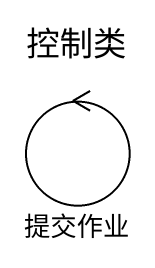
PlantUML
@startuml
title 控制类
control 提交作业
@enduml
